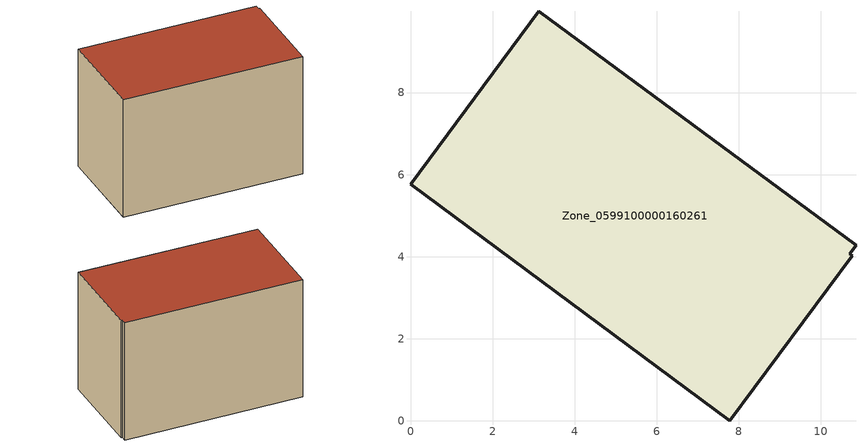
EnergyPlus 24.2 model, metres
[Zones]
Zone_0599100000160261
 floor ground (C_G): 0,5.76 3.12,9.98 10.86,4.28 10.7,4.07 10.76,4.02 7.79,0 z1.26
 wall outside (C_F): 3.12,9.98 0,5.76 7.79,0 10.76,4.02 10.7,4.07 10.86,4.28 3.12,9.98 z1.26:7.97
 roof outside (C_R): 0,5.76 7.79,0 10.76,4.02 10.7,4.07 10.86,4.28 3.12,9.98 z7.97
[BUILDING]
Pand.0599100000160261: North Axis=0; Terrain=City; Loads Convergence Tolerance Value=0.04; Temperature Convergence Tolerance Value=0.4; Solar Distribution=FullExterior; Maximum Number of Warmup Days=25; Minimum Number of Warmup Days=1
[Site:Location]
Rotterdam.The.Hague.AP_ZH_NLD Design_Conditions: Latitude=51.96; Longitude=4.45; Time Zone=1; Elevation=-4.5
[SITE:GROUNDTEMPERATURE:BUILDINGSURFACE]
18, 18, 18, 18, 18, 18, 18, 18, 18, 18, 18, 18
[MATERIAL] Thermal Absorptance=0.9; Solar Absorptance=0.7; Visible Absorptance=0.7
Name | Roughness | Thickness | Conductivity | Density | Specific Heat
G.TI.1975-1991 | MediumSmooth | 0.15 | 0.288461 | 540 | 1210
F.TI.1975-1991 | Rough | 0.3 | 0.230769 | 1920 | 840
R.TI.1975-1991 | MediumRough | 0.2 | 0.153846 | 1500 | 1000
[CONSTRUCTION]
C_G: G.TI.1975-1991
C_F: F.TI.1975-1991
C_R: R.TI.1975-1991
[ZONE]
Zone_0599100000160261: Type=1; Multiplier=1; Ceiling Height=Autocalculate; Volume=Autocalculate; Floor Area=autocalculate; Part of Total Floor Area=Yes
[ZONEINFILTRATION:DESIGNFLOWRATE]
Infil_Zone_0599100000160261: Zone or ZoneList or Space or SpaceList=Zone_0599100000160261; Schedule=AlwaysOn; Design Flow Rate Calculation Method=Flow/Area; Flow Rate per Floor Area=0.003; Constant Term Coefficient=1; Temperature Term Coefficient=0; Velocity Term Coefficient=0; Velocity Squared Term Coefficient=0
[HVACTEMPLATE:ZONE:IDEALLOADSAIRSYSTEM]
Zone_0599100000160261: Maximum Heating Supply Air Temperature=50; Minimum Cooling Supply Air Temperature=13; Maximum Heating Supply Air Humidity Ratio=0.0156; Minimum Cooling Supply Air Humidity Ratio=0.0077; Heating Limit=NoLimit; Cooling Limit=NoLimit; Dehumidification Control Type=ConstantSensibleHeatRatio; Cooling Sensible Heat Ratio=0.7; Dehumidification Setpoint=60; Humidification Control Type=None; Humidification Setpoint=30; Outdoor Air Method=None; Outdoor Air Flow Rate per Person=0.00944; Outdoor Air Flow Rate per Zone Floor Area=0; Outdoor Air Flow Rate per Zone=0; Demand Controlled Ventilation Type=None; Outdoor Air Economizer Type=NoEconomizer; Heat Recovery Type=None; Sensible Heat Recovery Effectiveness=0.7; Latent Heat Recovery Effectiveness=0.65
[ZONECONTROL:THERMOSTAT]
ThermostatControl_Zone_0599100000160261: Zone or ZoneList=Zone_0599100000160261; Control Type Schedule=DualSetpointControlType; Control 1=Thermostat_Zone_0599100000160261; Temperature Difference Between Cutout And Setpoint=0
[THERMOSTATSETPOINT:DUALSETPOINT]
Thermostat_Zone_0599100000160261: Heating Setpoint Temperature Schedule=HeatingSetpoint_Zone_0599100000160261; Cooling Setpoint Temperature Schedule=CoolingSetpoint_Zone_0599100000160261
[SCHEDULE:COMPACT]
HeatingSetpoint_Zone_0599100000160261: Through: 12/31, For: AllDays, Until: 24:00, 21
CoolingSetpoint_Zone_0599100000160261: Through: 12/31, For: AllDays, Until: 24:00, 24
DualSetpointControlType: Through: 12/31, For: AllDays, Until: 24:00, 4
AlwaysOn: Through: 12/31, For: AllDays, Until: 24:00, 1
